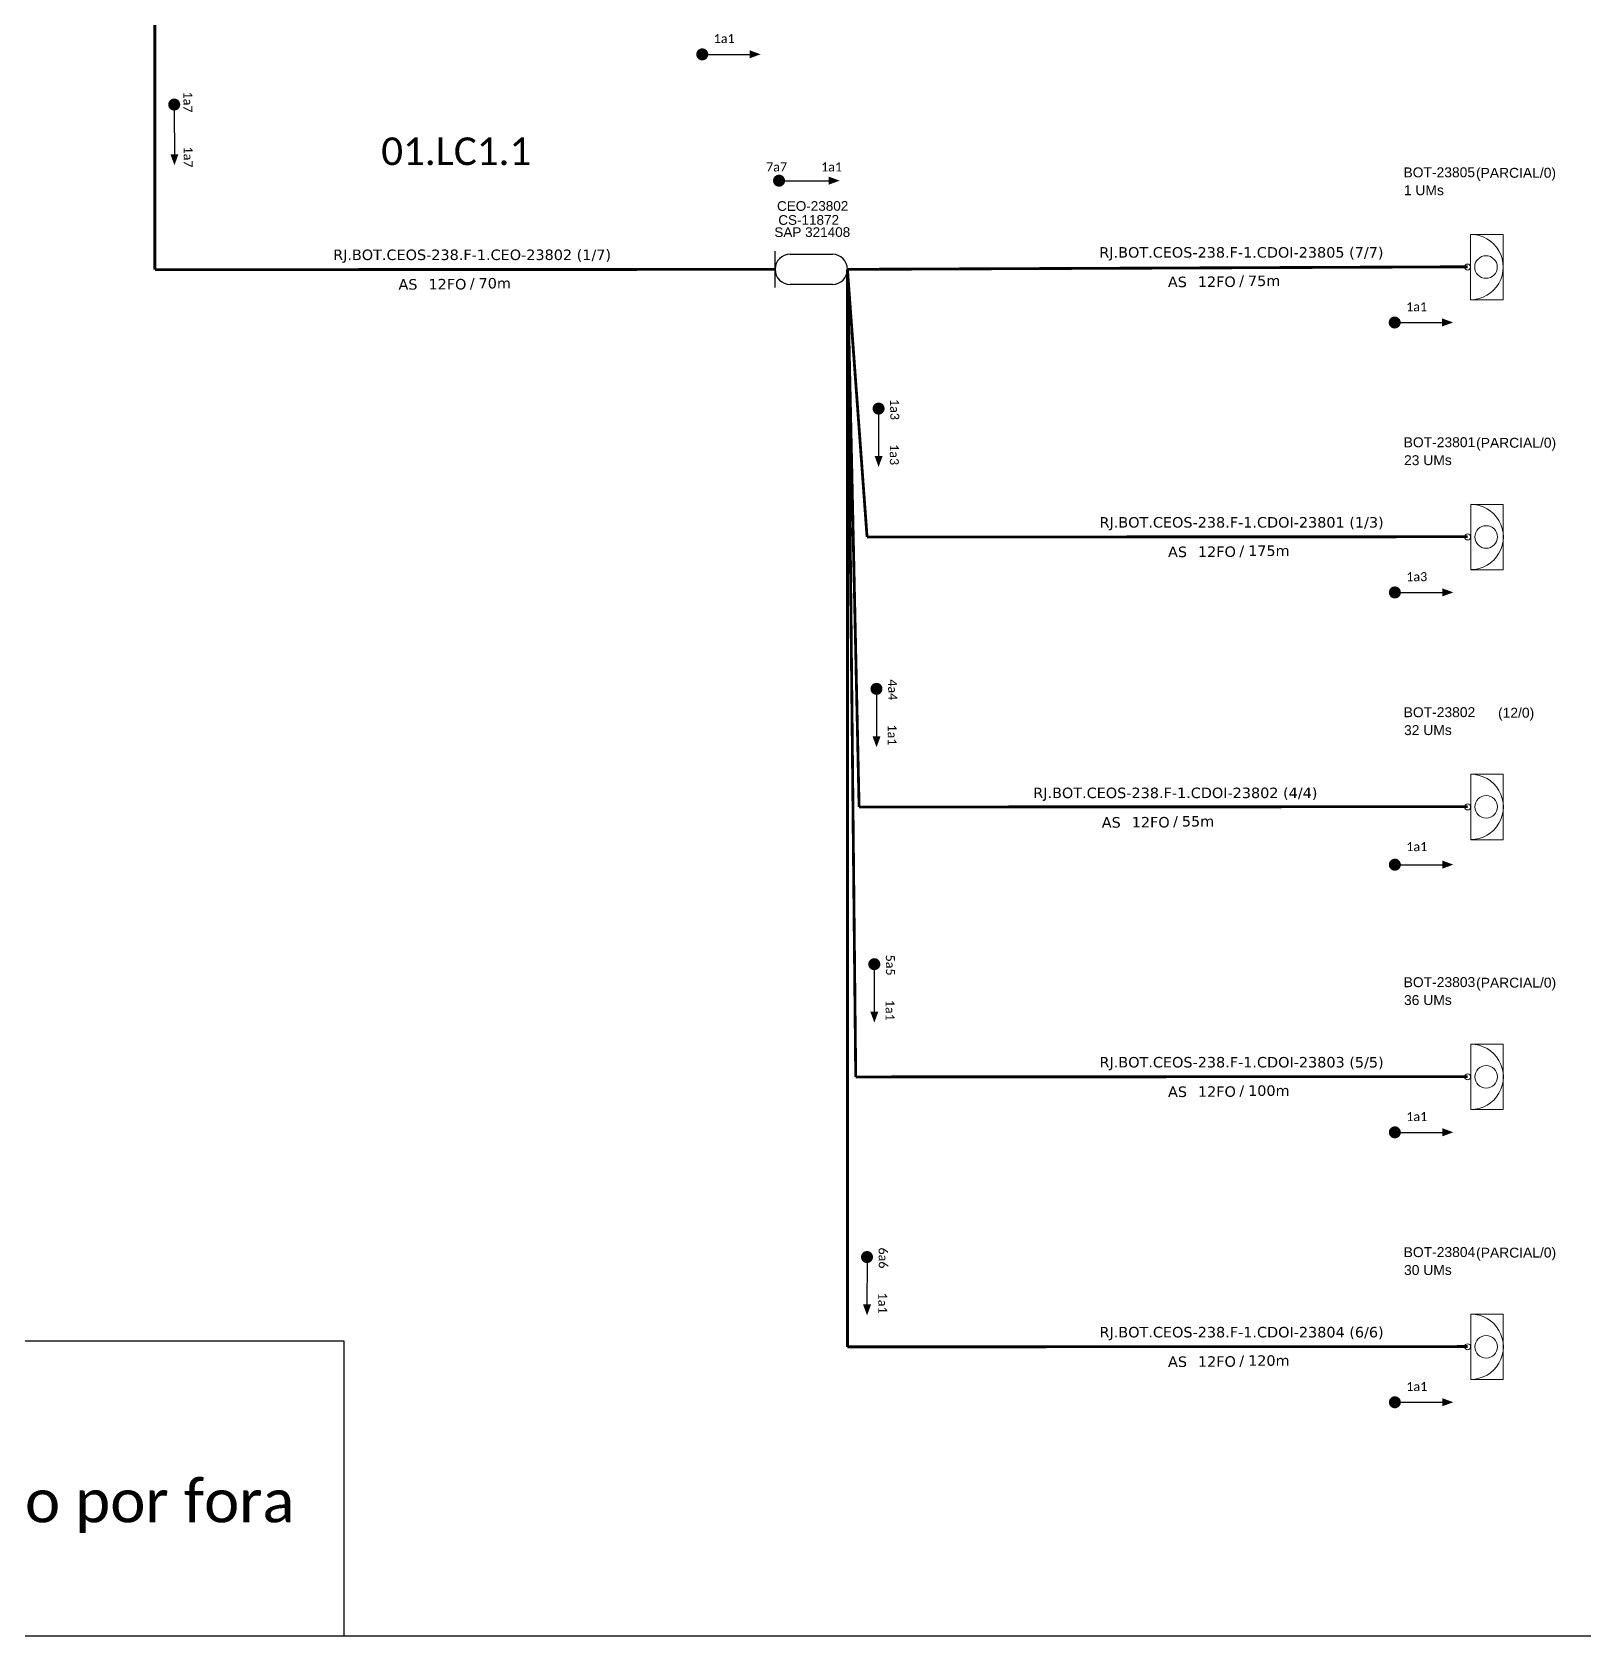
# Model space of a CAD drawing. Header units: millimetres. Extents: x 584467 to 586905, y 9719466 to 9720268.
# Drawn here: x 584829 to 585087.7, y 9719466.2 to 9719733.5 of the extents above; entities that cross this region are included whole.
import ezdxf
from ezdxf.enums import TextEntityAlignment as Align

# ---------------------------------------------------------------- set-up
doc = ezdxf.new("R2010")
doc.units = ezdxf.units.MM
doc.header["$LTSCALE"] = 0.5
doc.layers.add("20.0-LEGENDA DOS CDO'S", color=1, linetype='Continuous', lineweight=0)
doc.layers.add('40.1-ETIQUETAS', color=1, linetype='Continuous', lineweight=20)
for name, color, linetype in [('20.4-CEOS', 1, 'Continuous'), ('30.4-Selo', 7, 'Continuous'), ('CAP a instalar', 1, 'Continuous'), ('SETA', 7, 'Continuous')]:
    doc.layers.add(name, color=color, linetype=linetype)
doc.styles.add('ARIAL', font='arial.ttf')
doc.styles.add('MtXpl_Calibri', font='calibri.ttf')
doc.styles.add('siredit', font='verdana.ttf')
doc.styles.get("Standard").update_dxf_attribs({"font": 'arial.ttf'})
doc.linetypes.add('FENCELINE1', pattern='A,0.25,-0.1,[133,ltypeshp.shx,S=0.1,R=0,X=-0.1,Y=0],-0.1,1', length=1.45)

# ---------------------------------------------------------------- blocks, each defined once
blk = doc.blocks.new('ETIQUETA_RS5F')
at = {"layer": '40.1-ETIQUETAS', "color": 0, "style": 'siredit'}
blk.add_text('/', height=1.5, dxfattribs=at).set_placement((1.55, -1.95), align=Align.MIDDLE_RIGHT)
for tag, p in [('ETIQUETA_R_PRIMARIA', (1.18, 4.1)), ('ETIQUETA_R_SECUNDARIA', (1.18, 2.1)), ('F_ATIVAS/F_MORTAS', (1.11, -4.24))]:
    blk.add_attdef(tag, text='', height=1.5, dxfattribs=at).set_placement(p, align=Align.MIDDLE_CENTER)
for tag, p in [('TIPO_CABO', (-6.62, -2.12)), ('CAP_CABO', (0.37, -2.09))]:
    blk.add_attdef(tag, text='', height=1.5, dxfattribs=at).set_placement(p, align=Align.MIDDLE_RIGHT)
blk.add_attdef('METROS', text='', height=1.5, dxfattribs=at).set_placement((2.11, -1.95), align=Align.MIDDLE_LEFT)
for tag, p in [('FUSÃO_1', (0.82, -8.39)), ('FUSÃO_2', (0.82, -10.6)), ('FUSÃO_3', (0.82, -12.93)), ('FUSÃO_4', (0.82, -15.14)), ('FUSÃO_5', (0.82, -17.16))]:
    blk.add_attdef(tag, text='', height=1.5, dxfattribs=at).set_placement(p, align=Align.CENTER)
blk = doc.blocks.new('CDOE-TEXTO PADRÃO')
at = {"layer": "20.0-LEGENDA DOS CDO'S", "color": 0, "style": 'ARIAL'}
for tag, p in [('CDO_N', (0.49, 7.39)), ('CORDOALHA', (0.5, 4.33)), ('SAP', (0.51, 1.67)), ('SPLITER_1', (0.59, -0.91)), ('SPLITER_2', (0.6, -3.55)), ('(XX-XX_F)S', (0.54, -8.29)), ('(XX-XX_L)S', (0.55, -10.83)), ('UMS', (0.55, -13.15))]:
    blk.add_attdef(tag, p, '', height=1.7, rotation=0.118, dxfattribs=at)
blk.add_attdef('FIBRAS_UTILIZADAS', text='', height=1.7, rotation=0.118, dxfattribs=at).set_placement((19.77, 7.43), align=Align.CENTER)

msp = doc.modelspace()

# ---------------------------------------------------------------- linework, layer by layer
for points in [[(584467.45, 9719466.16), (585306.01, 9719466.16), (585306.01, 9720060.16), (584467.45, 9720060.16), (584467.45, 9719466.16)], [(584467.45, 9719515.38), (584881, 9719515.38)]]:
    msp.add_lwpolyline(points)
at = {"const_width": 1}
for points in [[(584940.23, 9719729.81, 1), (584941.23, 9719729.81, 1)], [(584852.7, 9719721.94, 1), (584852.71, 9719720.94, 1)], [(584953.03, 9719708.75, 1), (584954.03, 9719708.75, 1)], [(585055.65, 9719685.11, 1), (585056.65, 9719685.11, 1)], [(584970.12, 9719671.26, 1), (584970.12, 9719670.26, 1)], [(585055.68, 9719640.11, 1), (585056.68, 9719640.11, 1)], [(584969.77, 9719624.54, 1), (584969.77, 9719623.54, 1)], [(585055.68, 9719594.73, 1), (585056.68, 9719594.73, 1)], [(584969.41, 9719578.64, 1), (584969.41, 9719577.64, 1)], [(585055.68, 9719550.11, 1), (585056.68, 9719550.11, 1)], [(584968.19, 9719529.82, 1), (584968.19, 9719528.82, 1)], [(585055.68, 9719505.11, 1), (585056.68, 9719505.11, 1)]]:
    msp.add_lwpolyline(points, format="xyb", close=True, dxfattribs=at)
at = {"linetype": 'Continuous'}
msp.add_lwpolyline([(584881, 9719515.38), (584881, 9719466.16)], dxfattribs=at)
at = {"layer": '20.4-CEOS', "color": 5}
for p, q in [((584952.86, 9719690.94), (584952.86, 9719697)), ((584955.37, 9719696.48), (584962.42, 9719696.48)), ((584962.42, 9719691.46), (584955.37, 9719691.46))]:
    msp.add_line(p, q, dxfattribs=at)
for centre, start, end in [((584955.37, 9719693.97), 90, 270), ((584962.42, 9719693.97), 270, 90)]:
    msp.add_arc(centre, 2.51, start, end, dxfattribs=at)
at = {"layer": '40.1-ETIQUETAS', "color": 8}
for points in [[(585068.79, 9719699.8), (585074.24, 9719699.8), (585074.24, 9719688.9), (585068.79, 9719688.9)], [(585068.82, 9719654.8), (585074.26, 9719654.8), (585074.26, 9719643.9), (585068.82, 9719643.9)], [(585068.82, 9719564.8), (585074.26, 9719564.8), (585074.26, 9719553.9), (585068.82, 9719553.9)], [(585068.82, 9719519.8), (585074.26, 9719519.8), (585074.26, 9719508.9), (585068.82, 9719508.9)]]:
    msp.add_lwpolyline(points, close=True, dxfattribs=at)
at = {"layer": '40.1-ETIQUETAS'}
msp.add_lwpolyline([(585068.82, 9719609.8), (585074.26, 9719609.8), (585074.26, 9719598.9), (585068.82, 9719598.9)], close=True, dxfattribs=at)
at = {"layer": '40.1-ETIQUETAS', "color": 8}
for centre, major_axis, start_param, end_param in [((585068.79, 9719694.36), (-3.85, 3.85), 2.356194, 5.497787), ((585068.29, 9719694.36), (-0.356, 0.356), 2.356194490191767, 8.639379797371353), ((585071.37, 9719694.36), (1.33, 1.33), 3.926991, 10.210176), ((585068.82, 9719649.36), (-3.85, 3.85), 2.356194, 5.497787), ((585068.31, 9719649.36), (-0.356, 0.356), 2.356194490191767, 8.639379797371353), ((585071.4, 9719649.36), (1.33, 1.33), 3.926991, 10.210176), ((585068.82, 9719559.36), (-3.85, 3.85), 2.356194, 5.497787), ((585071.4, 9719559.36), (1.33, 1.33), 3.926991, 10.210176), ((585068.31, 9719559.36), (-0.356, 0.356), 2.356194490191767, 8.639379797371353), ((585068.82, 9719514.36), (-3.85, 3.85), 2.356194, 5.497787), ((585071.4, 9719514.36), (1.33, 1.33), 3.926991, 10.210176), ((585068.31, 9719514.36), (-0.356, 0.356), 2.356194490191767, 8.639379797371353)]:
    msp.add_ellipse(centre, major_axis=major_axis, ratio=1, start_param=start_param, end_param=end_param, dxfattribs=at)
at = {"layer": '40.1-ETIQUETAS'}
for centre, major_axis, start_param, end_param in [((585068.82, 9719604.36), (-3.85, 3.85), 2.356194, 5.497787), ((585071.4, 9719604.36), (1.33, 1.33), 3.926991, 10.210176), ((585068.31, 9719604.36), (-0.356, 0.356), 2.356194490191767, 8.639379797371353)]:
    msp.add_ellipse(centre, major_axis=major_axis, ratio=1, start_param=start_param, end_param=end_param, dxfattribs=at)
at = {"layer": 'CAP a instalar', "color": 0, "linetype": 'FENCELINE1', "ltscale": 7, "const_width": 0.467}
for points in [[(584849.48, 9720009.05), (584849.48, 9719693.92)], [(584849.48, 9719693.92), (584952.86, 9719693.97)]]:
    msp.add_lwpolyline(points, dxfattribs=at)
at = {"layer": 'CAP a instalar', "color": 8, "linetype": 'FENCELINE1', "ltscale": 7, "const_width": 0.467}
for points in [[(584964.93, 9719693.97), (585068.29, 9719694.4)], [(584964.93, 9719693.97), (584964.93, 9719514.35)], [(584964.93, 9719693.97), (584968.2, 9719649.35)], [(584966.31, 9719559.35), (584964.93, 9719693.97)], [(584968.2, 9719649.35), (585068.31, 9719649.4)], [(584966.31, 9719559.35), (585068.31, 9719559.4)], [(584964.93, 9719514.35), (585068.31, 9719514.4)]]:
    msp.add_lwpolyline(points, dxfattribs=at)
at = {"layer": 'CAP a instalar', "color": 1, "linetype": 'FENCELINE1', "ltscale": 7, "const_width": 0.467}
for points in [[(584966.87, 9719604.35), (584964.93, 9719693.97)], [(584966.87, 9719604.35), (585068.31, 9719604.4)]]:
    msp.add_lwpolyline(points, dxfattribs=at)
at = {"layer": 'SETA'}
for points in [[(584940.73, 9719729.81), (584949.32, 9719729.81)], [(584852.7, 9719721.07), (584852.74, 9719712.47)], [(584953.9, 9719708.75), (584962.5, 9719708.75)], [(585056.15, 9719685.11), (585064.75, 9719685.11)], [(584970.12, 9719670.76), (584970.11, 9719662.16)], [(585056.18, 9719640.11), (585064.78, 9719640.11)], [(584969.77, 9719624.04), (584969.76, 9719615.44)], [(585056.18, 9719594.73), (585064.78, 9719594.73)], [(584969.41, 9719578.14), (584969.4, 9719569.54)], [(585056.18, 9719550.11), (585064.78, 9719550.11)], [(584968.19, 9719529.32), (584968.18, 9719520.73)], [(585056.18, 9719505.11), (585064.78, 9719505.11)]]:
    msp.add_lwpolyline(points, dxfattribs=at)
for points in [[(584948.63, 9719730.49), (584950.47, 9719729.82), (584948.63, 9719729.16)], [(584853.41, 9719713.16), (584852.75, 9719711.33), (584852.08, 9719713.16)], [(584961.81, 9719709.43), (584963.64, 9719708.76), (584961.81, 9719708.09)], [(585064.06, 9719685.79), (585065.89, 9719685.12), (585064.06, 9719684.45)], [(584970.79, 9719662.85), (584970.12, 9719661.02), (584969.46, 9719662.86)], [(585064.09, 9719640.79), (585065.92, 9719640.12), (585064.09, 9719639.45)], [(584970.45, 9719616.13), (584969.78, 9719614.3), (584969.11, 9719616.13)], [(585064.09, 9719595.41), (585065.92, 9719594.74), (585064.09, 9719594.07)], [(584970.08, 9719570.23), (584969.41, 9719568.4), (584968.75, 9719570.23)], [(585064.09, 9719550.79), (585065.92, 9719550.12), (585064.09, 9719549.45)], [(584968.87, 9719521.42), (584968.2, 9719519.59), (584967.53, 9719521.42)], [(585064.09, 9719505.79), (585065.92, 9719505.12), (585064.09, 9719504.45)]]:
    msp.add_solid(points, dxfattribs=at)

# ---------------------------------------------------------------- block references
at = {"layer": '40.1-ETIQUETAS', "color": 8}
ref = msp.add_blockref('CDOE-TEXTO PADRÃO', (585064.71, 9719698.24), dxfattribs=dict(at, xscale=0.9720000028610228, yscale=0.9720000028610228, zscale=0.9720000028610228))
ref.add_attrib('CDO_N', 'BOT-23805', (585057.62, 9719709.31), dxfattribs={"layer": "20.0-LEGENDA DOS CDO'S", "color": 0, "height": 1.652, "rotation": 0.118, "style": 'ARIAL'})
ref.add_attrib('CORDOALHA', '1 UMs', (585057.68, 9719706.33), dxfattribs={"layer": "20.0-LEGENDA DOS CDO'S", "color": 0, "height": 1.652, "rotation": 0.118, "style": 'ARIAL'})
ref.add_attrib('FIBRAS_UTILIZADAS', '          (PARCIAL/0)', dxfattribs={"layer": "20.0-LEGENDA DOS CDO'S", "color": 0, "height": 1.6523, "rotation": 0.118, "style": 'ARIAL'}).set_placement((585073.17, 9719709.23), align=Align.CENTER)
at = {"layer": '40.1-ETIQUETAS', "color": 0}
ref = msp.add_blockref('ETIQUETA_RS5F', (584900.98, 9719693.94), dxfattribs=dict(at, xscale=1.16639998499977, yscale=1.16639998499977, zscale=1.16639998499977))
ref.add_attrib('ETIQUETA_R_SECUNDARIA', 'RJ.BOT.CEOS-238.F-1.CEO-23802 (1/7)', dxfattribs={"color": 0, "height": 1.7496, "style": 'siredit'}).set_placement((584902.36, 9719696.4), align=Align.MIDDLE_CENTER)
ref.add_attrib('TIPO_CABO', 'AS', dxfattribs={"color": 0, "height": 1.75, "style": 'siredit'}).set_placement((584893.26, 9719691.47), align=Align.MIDDLE_RIGHT)
ref.add_attrib('CAP_CABO', '12FO', dxfattribs={"color": 0, "height": 1.75, "style": 'siredit'}).set_placement((584901.41, 9719691.5), align=Align.MIDDLE_RIGHT)
ref.add_attrib('METROS', '70m', dxfattribs={"color": 0, "height": 1.75, "style": 'siredit'}).set_placement((584903.44, 9719691.66), align=Align.MIDDLE_LEFT)
at = {"layer": '40.1-ETIQUETAS', "color": 8}
ref = msp.add_blockref('ETIQUETA_RS5F', (585029.22, 9719694.35), dxfattribs=dict(at, xscale=1.16639998499977, yscale=1.16639998499977, zscale=1.16639998499977))
ref.add_attrib('ETIQUETA_R_SECUNDARIA', 'RJ.BOT.CEOS-238.F-1.CDOI-23805 (7/7)', dxfattribs={"layer": '30.4-Selo', "color": 0, "height": 1.7496, "style": 'siredit'}).set_placement((585030.6, 9719696.8), align=Align.MIDDLE_CENTER)
ref.add_attrib('TIPO_CABO', 'AS', dxfattribs={"color": 0, "height": 1.75, "style": 'siredit'}).set_placement((585021.51, 9719691.88), align=Align.MIDDLE_RIGHT)
ref.add_attrib('CAP_CABO', '12FO', dxfattribs={"color": 0, "height": 1.75, "style": 'siredit'}).set_placement((585029.65, 9719691.91), align=Align.MIDDLE_RIGHT)
ref.add_attrib('METROS', '75m', dxfattribs={"color": 0, "height": 1.75, "style": 'siredit'}).set_placement((585031.69, 9719692.07), align=Align.MIDDLE_LEFT)
ref = msp.add_blockref('CDOE-TEXTO PADRÃO', (585064.74, 9719653.24), dxfattribs=dict(at, xscale=0.9720000028610228, yscale=0.9720000028610228, zscale=0.9720000028610228))
ref.add_attrib('CDO_N', 'BOT-23801', (585057.65, 9719664.31), dxfattribs={"layer": "20.0-LEGENDA DOS CDO'S", "color": 0, "height": 1.652, "rotation": 0.118, "style": 'ARIAL'})
ref.add_attrib('CORDOALHA', '23 UMs', (585057.71, 9719661.33), dxfattribs={"layer": "20.0-LEGENDA DOS CDO'S", "color": 0, "height": 1.652, "rotation": 0.118, "style": 'ARIAL'})
ref.add_attrib('FIBRAS_UTILIZADAS', '          (PARCIAL/0)', dxfattribs={"layer": "20.0-LEGENDA DOS CDO'S", "color": 0, "height": 1.6523, "rotation": 0.118, "style": 'ARIAL'}).set_placement((585073.19, 9719664.23), align=Align.CENTER)
ref = msp.add_blockref('ETIQUETA_RS5F', (585029.25, 9719649.35), dxfattribs=dict(at, xscale=1.16639998499977, yscale=1.16639998499977, zscale=1.16639998499977))
ref.add_attrib('ETIQUETA_R_SECUNDARIA', 'RJ.BOT.CEOS-238.F-1.CDOI-23801 (1/3)', dxfattribs={"layer": '30.4-Selo', "color": 0, "height": 1.7496, "style": 'siredit'}).set_placement((585030.63, 9719651.8), align=Align.MIDDLE_CENTER)
ref.add_attrib('TIPO_CABO', 'AS', dxfattribs={"color": 0, "height": 1.75, "style": 'siredit'}).set_placement((585021.53, 9719646.88), align=Align.MIDDLE_RIGHT)
ref.add_attrib('CAP_CABO', '12FO', dxfattribs={"color": 0, "height": 1.75, "style": 'siredit'}).set_placement((585029.68, 9719646.91), align=Align.MIDDLE_RIGHT)
ref.add_attrib('METROS', '175m', dxfattribs={"color": 0, "height": 1.75, "style": 'siredit'}).set_placement((585031.71, 9719647.07), align=Align.MIDDLE_LEFT)
at = {"layer": '40.1-ETIQUETAS'}
ref = msp.add_blockref('CDOE-TEXTO PADRÃO', (585064.74, 9719608.24), dxfattribs=dict(at, xscale=0.9720000028610228, yscale=0.9720000028610228, zscale=0.9720000028610228))
ref.add_attrib('CDO_N', 'BOT-23802', (585057.65, 9719619.31), dxfattribs={"layer": "20.0-LEGENDA DOS CDO'S", "color": 0, "height": 1.652, "rotation": 0.118, "style": 'ARIAL'})
ref.add_attrib('CORDOALHA', '32 UMs', (585057.71, 9719616.33), dxfattribs={"layer": "20.0-LEGENDA DOS CDO'S", "color": 0, "height": 1.652, "rotation": 0.118, "style": 'ARIAL'})
ref.add_attrib('FIBRAS_UTILIZADAS', '          (12/0)', dxfattribs={"layer": "20.0-LEGENDA DOS CDO'S", "color": 0, "height": 1.6523, "rotation": 0.118, "style": 'ARIAL'}).set_placement((585073.19, 9719619.23), align=Align.CENTER)
at = {"layer": '40.1-ETIQUETAS', "color": 1}
ref = msp.add_blockref('ETIQUETA_RS5F', (585018.21, 9719604.25), dxfattribs=dict(at, xscale=1.16639998499977, yscale=1.16639998499977, zscale=1.16639998499977))
ref.add_attrib('ETIQUETA_R_SECUNDARIA', 'RJ.BOT.CEOS-238.F-1.CDOI-23802 (4/4)', dxfattribs={"layer": '30.4-Selo', "color": 0, "height": 1.7496, "style": 'siredit'}).set_placement((585019.59, 9719606.7), align=Align.MIDDLE_CENTER)
ref.add_attrib('TIPO_CABO', 'AS', dxfattribs={"color": 0, "height": 1.75, "style": 'siredit'}).set_placement((585010.49, 9719601.78), align=Align.MIDDLE_RIGHT)
ref.add_attrib('CAP_CABO', '12FO', dxfattribs={"color": 0, "height": 1.75, "style": 'siredit'}).set_placement((585018.64, 9719601.81), align=Align.MIDDLE_RIGHT)
ref.add_attrib('METROS', '55m', dxfattribs={"color": 0, "height": 1.75, "style": 'siredit'}).set_placement((585020.67, 9719601.97), align=Align.MIDDLE_LEFT)
at = {"layer": '40.1-ETIQUETAS', "color": 8}
ref = msp.add_blockref('CDOE-TEXTO PADRÃO', (585064.74, 9719563.24), dxfattribs=dict(at, xscale=0.9720000028610228, yscale=0.9720000028610228, zscale=0.9720000028610228))
ref.add_attrib('CDO_N', 'BOT-23803', (585057.65, 9719574.31), dxfattribs={"layer": "20.0-LEGENDA DOS CDO'S", "color": 0, "height": 1.652, "rotation": 0.118, "style": 'ARIAL'})
ref.add_attrib('CORDOALHA', '36 UMs', (585057.71, 9719571.33), dxfattribs={"layer": "20.0-LEGENDA DOS CDO'S", "color": 0, "height": 1.652, "rotation": 0.118, "style": 'ARIAL'})
ref.add_attrib('FIBRAS_UTILIZADAS', '          (PARCIAL/0)', dxfattribs={"layer": "20.0-LEGENDA DOS CDO'S", "color": 0, "height": 1.6523, "rotation": 0.118, "style": 'ARIAL'}).set_placement((585073.19, 9719574.23), align=Align.CENTER)
ref = msp.add_blockref('ETIQUETA_RS5F', (585029.25, 9719559.35), dxfattribs=dict(at, xscale=1.16639998499977, yscale=1.16639998499977, zscale=1.16639998499977))
ref.add_attrib('ETIQUETA_R_SECUNDARIA', 'RJ.BOT.CEOS-238.F-1.CDOI-23803 (5/5)', dxfattribs={"layer": '30.4-Selo', "color": 0, "height": 1.7496, "style": 'siredit'}).set_placement((585030.63, 9719561.8), align=Align.MIDDLE_CENTER)
ref.add_attrib('TIPO_CABO', 'AS', dxfattribs={"color": 0, "height": 1.75, "style": 'siredit'}).set_placement((585021.53, 9719556.88), align=Align.MIDDLE_RIGHT)
ref.add_attrib('CAP_CABO', '12FO', dxfattribs={"color": 0, "height": 1.75, "style": 'siredit'}).set_placement((585029.68, 9719556.91), align=Align.MIDDLE_RIGHT)
ref.add_attrib('METROS', '100m', dxfattribs={"color": 0, "height": 1.75, "style": 'siredit'}).set_placement((585031.71, 9719557.07), align=Align.MIDDLE_LEFT)
ref = msp.add_blockref('CDOE-TEXTO PADRÃO', (585064.74, 9719518.24), dxfattribs=dict(at, xscale=0.9720000028610228, yscale=0.9720000028610228, zscale=0.9720000028610228))
ref.add_attrib('CDO_N', 'BOT-23804', (585057.65, 9719529.31), dxfattribs={"layer": "20.0-LEGENDA DOS CDO'S", "color": 0, "height": 1.652, "rotation": 0.118, "style": 'ARIAL'})
ref.add_attrib('CORDOALHA', '30 UMs', (585057.71, 9719526.33), dxfattribs={"layer": "20.0-LEGENDA DOS CDO'S", "color": 0, "height": 1.652, "rotation": 0.118, "style": 'ARIAL'})
ref.add_attrib('FIBRAS_UTILIZADAS', '          (PARCIAL/0)', dxfattribs={"layer": "20.0-LEGENDA DOS CDO'S", "color": 0, "height": 1.6523, "rotation": 0.118, "style": 'ARIAL'}).set_placement((585073.19, 9719529.23), align=Align.CENTER)
ref = msp.add_blockref('ETIQUETA_RS5F', (585029.25, 9719514.35), dxfattribs=dict(at, xscale=1.16639998499977, yscale=1.16639998499977, zscale=1.16639998499977))
ref.add_attrib('ETIQUETA_R_SECUNDARIA', 'RJ.BOT.CEOS-238.F-1.CDOI-23804 (6/6)', dxfattribs={"layer": '30.4-Selo', "color": 0, "height": 1.7496, "style": 'siredit'}).set_placement((585030.63, 9719516.8), align=Align.MIDDLE_CENTER)
ref.add_attrib('TIPO_CABO', 'AS', dxfattribs={"color": 0, "height": 1.75, "style": 'siredit'}).set_placement((585021.53, 9719511.88), align=Align.MIDDLE_RIGHT)
ref.add_attrib('CAP_CABO', '12FO', dxfattribs={"color": 0, "height": 1.75, "style": 'siredit'}).set_placement((585029.68, 9719511.91), align=Align.MIDDLE_RIGHT)
ref.add_attrib('METROS', '120m', dxfattribs={"color": 0, "height": 1.75, "style": 'siredit'}).set_placement((585031.71, 9719512.07), align=Align.MIDDLE_LEFT)

# ---------------------------------------------------------------- texts
at = {"color": 1, "style": 'MtXpl_Calibri'}
msp.add_text('Síndico informa que a infra interna está saturada, atendimento do prédio é tubo por fora', height=7.1308, dxfattribs=at).set_placement((584471.27, 9719485.1))
at = {"char_height": 1.5, "width": 25.3588, "attachment_point": 5}
for s, insert in [('\\C7;\\fCalibri|b0|i0|c0|p34;1a1', (584944.38, 9719732.44)), ('\\C7;\\fCalibri|b0|i0|c0|p34;7a7', (584953.12, 9719711.04)), ('\\C7;\\fCalibri|b0|i0|c0|p34;1a1', (584962.28, 9719711.04)), ('\\C7;\\fCalibri|b0|i0|c0|p34;1a1', (585059.81, 9719687.73)), ('\\C7;\\fCalibri|b0|i0|c0|p34;1a3', (585059.83, 9719642.73)), ('\\C7;\\fCalibri|b0|i0|c0|p34;1a1', (585059.83, 9719597.73)), ('\\C7;\\fCalibri|b0|i0|c0|p34;1a1', (585059.83, 9719552.73)), ('\\C7;\\fCalibri|b0|i0|c0|p34;1a1', (585059.83, 9719507.73))]:
    msp.add_mtext(s, dxfattribs=dict(at, insert=insert))
for s, insert, rotation in [('{\\fCalibri|b0|i0|c0|p34;\\C7;1a7}', (584854.99, 9719721.86), 270.237), ('{\\fCalibri|b0|i0|c0|p34;\\C7;1a7}', (584855.03, 9719712.7), 270.237), ('\\C7;\\fCalibri|b0|i0|c0|p34;1a3', (584972.8, 9719670.61), 270.6666), ('\\C7;\\fCalibri|b0|i0|c0|p34;1a3', (584972.74, 9719663.08), 269.9383), ('\\C7;\\fCalibri|b0|i0|c0|p34;4a4', (584972.46, 9719623.89), 270.6666), ('\\C7;\\fCalibri|b0|i0|c0|p34;1a1', (584972.39, 9719616.35), 269.9383), ('\\C7;\\fCalibri|b0|i0|c0|p34;5a5', (584972.09, 9719577.99), 270.6666), ('\\C7;\\fCalibri|b0|i0|c0|p34;1a1', (584972.03, 9719570.45), 269.9383), ('\\C7;\\fCalibri|b0|i0|c0|p34;6a6', (584970.88, 9719529.17), 270.6666), ('\\C7;\\fCalibri|b0|i0|c0|p34;1a1', (584970.81, 9719521.64), 269.9383)]:
    msp.add_mtext(s, dxfattribs=dict(at, insert=insert, rotation=rotation))
at = {"color": 3, "insert": (584899.72, 9719713.63), "char_height": 4.6037, "width": 230.4002, "attachment_point": 5}
msp.add_mtext('\\fCalibri|b0|i0|c0|p34;01.LC1.1', dxfattribs=at)
at = {"layer": "20.0-LEGENDA DOS CDO'S", "color": 5, "lineweight": 0, "ltscale": 2, "style": 'ARIAL'}
for s, p in [('CEO-23802', (584953.19, 9719703.72)), ('CS-11872', (584953.4, 9719701.39)), ('SAP 321408', (584952.75, 9719699.36))]:
    msp.add_text(s, height=1.611, rotation=0.118, dxfattribs=at).set_placement(p)

doc.saveas('drawing.dxf')
